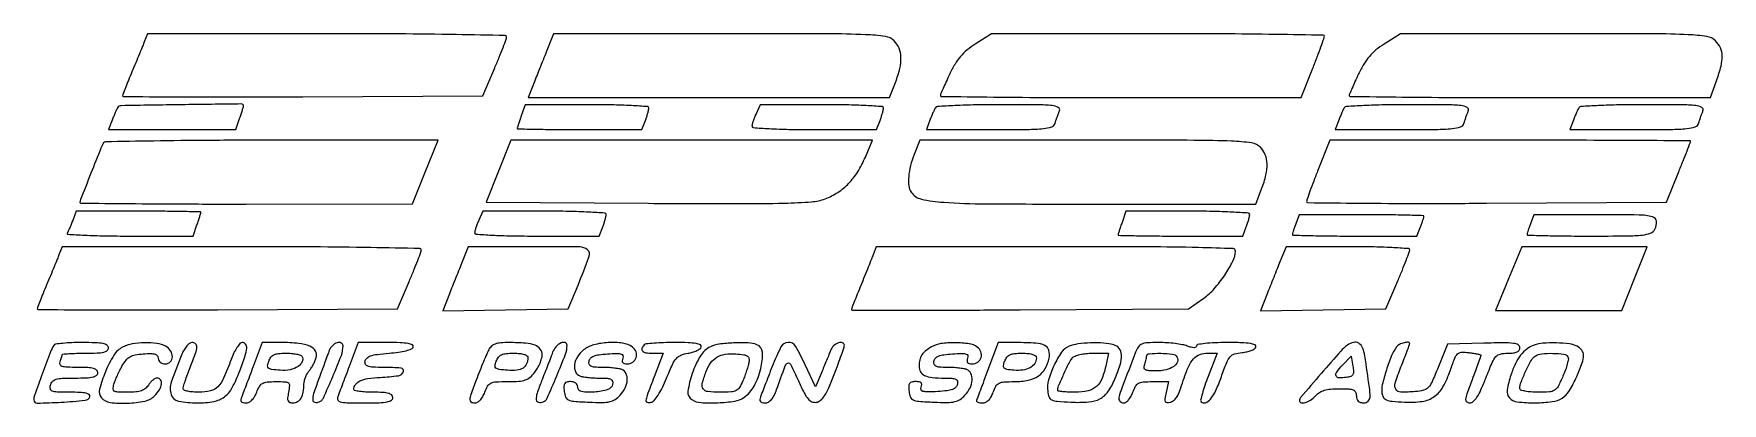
# Model space of a CAD drawing. Extents: x 26 to 501, y 4 to 108.
import ezdxf

# ---------------------------------------------------------------- set-up
doc = ezdxf.new("R2010")
doc.units = 0

msp = doc.modelspace()

# ---------------------------------------------------------------- linework, layer by layer
for points in [[(57.094116, 105.75, -0.005297), (56.60336, 104.500598, -0.001122), (55.720004, 102.333851, -0.001174), (54.684295, 99.826414, -0.001115), (53.618867, 97.280132, 0.002891), (52.615292, 94.857544, 0.004327), (51.769292, 92.728932, 0.001876), (51.070167, 90.904235, 0.090784), (51, 90.520968, 0.412464), (51.219082, 90.300572, 0.000112), (65.878961, 90.216219, 0.001664), (82.229321, 90.180212, 0.000998), (101.651783, 90.240836), (152.303565, 90.5), (155.651783, 98.346557, 0.003867), (156.934637, 101.418532, 0.005597), (158.016461, 104.153574, 0.003021), (158.88929, 106.476513, 0.088576), (159, 107.096557, 0.408539), (158.616781, 107.487289, 0.000383), (144.768837, 107.74553, 0.002949), (128.649738, 107.938653, 0.00152), (108.475249, 108), (57.950498, 108)], [(170.506025, 103.75, 0.00046), (169.715442, 101.781173, 0.000248), (168.744448, 99.353125, 0.000247), (167.757301, 96.877582, 0.000388), (166.912037, 94.75), (165.029184, 90), (215.878734, 90), (266.728284, 90), (268.364142, 94.283433, 0.031922), (269.580807, 98.202876, 0.067159), (269.908036, 101.367142, 0.088018), (269.372247, 103.922842, 0.101134), (268, 106, 0.163443), (265.53374, 107.226141, 0.024123), (259.909898, 107.728674, 0.009565), (249.259476, 107.960412, 0.000657), (219.10858, 108), (172.217159, 108)], [(290.814412, 105.097258, 0.031413), (288.497412, 103.415061, 0.043505), (286.668888, 101.614337, 0.041305), (285.112889, 99.451025, 0.02478), (283.618632, 96.659183, 0.003656), (282.615217, 94.497387, 0.005399), (281.769223, 92.584789, 0.002619), (281.078101, 90.952037, 0.099118), (281, 90.561925, 0.410854), (281.228122, 90.331169, 0.000121), (295.907812, 90.166127, 0.001731), (312.289889, 90.042607, 0.001037), (331.75, 90.003613), (382.5, 90.007226), (385.75, 98.280936, 0.002771), (386.995414, 101.503829, 0.004136), (388.045313, 104.336531, 0.001816), (388.911808, 106.76263, 0.085055), (389, 107.277323, 0.409425), (388.708528, 107.573608, 0.000235), (375.251261, 107.787714, 0.002413), (360.142861, 107.948068, 0.001447), (342.195781, 108), (295.391561, 108)], [(405.814412, 105.097258, 0.031413), (403.497412, 103.415061, 0.043505), (401.668888, 101.614337, 0.041305), (400.112889, 99.451025, 0.02478), (398.618632, 96.659183, 0.003656), (397.615217, 94.497387, 0.005399), (396.769223, 92.584789, 0.002619), (396.078101, 90.952037, 0.099118), (396, 90.561925, 0.410837), (396.228126, 90.331151, 0.000121), (410.923221, 90.165066, 0.001729), (427.32223, 90.04038, 0.001036), (446.802456, 90), (497.604911, 90), (499.307402, 94.75, 0.022943), (500.574571, 98.87156, 0.070043), (500.902446, 101.772655, 0.101221), (500.378511, 104.019705, 0.088875), (499, 106, 0.160081), (496.593555, 107.216131, 0.026592), (491.360065, 107.726908, 0.010306), (481.453111, 107.959824, 0.000724), (453.695781, 108), (410.391561, 108)], [(49.589044, 87.144075, 0.028979), (49.322888, 86.651783, 0.00614), (48.920144, 85.762882, 0.006407), (48.478456, 84.71912, 0.006046), (48.054777, 83.644075), (47.049502, 81), (64.926926, 81), (82.80435, 81), (83.902175, 84.149223, 0.003221), (84.322798, 85.381298, 0.00465), (84.677514, 86.476403, 0.002488), (84.963956, 87.405788, 0.07363), (85, 87.649223, 0.417737), (84.43216, 88.210281, 0.000562), (67.477909, 87.987486, 0.000664), (50.609587, 87.724438, 0.255422)], [(163.097825, 84.850777, 0.003221), (162.677202, 83.618702, 0.00465), (162.322486, 82.523597, 0.002488), (162.036044, 81.594212, 0.07363), (162, 81.350777, 0.407904), (162.140492, 81.207218, 0.000394), (167.147896, 81.103041, 0.003128), (172.804895, 81.025207, 0.001876), (179.524751, 81), (197.049502, 81), (198.024751, 83.5651, 0.010942), (198.398092, 84.61571, 0.011952), (198.713521, 85.651328, 0.011461), (198.941327, 86.547869, 0.056537), (199, 87.0651, 0.394648), (198.628758, 87.46219, 0.003397), (194.096516, 87.736569, 0.008844), (188.543789, 87.936461, 0.004574), (181.597825, 88), (164.19565, 88)], [(229.160515, 85.452947, 0.012778), (228.716254, 84.407921, 0.014063), (228.340901, 83.374163, 0.013555), (228.070032, 82.476494, 0.066586), (228, 81.952947, 0.39402), (228.385157, 81.540073, 0.003778), (232.847515, 81.263594, 0.009146), (238.409092, 81.063115, 0.004435), (245.524751, 81), (263.049502, 81), (264.024751, 83.5651, 0.010942), (264.398092, 84.61571, 0.011952), (264.713521, 85.651328, 0.011461), (264.941327, 86.547869, 0.056537), (265, 87.0651, 0.394568), (264.628971, 87.462073, 0.003418), (260.11328, 87.736521, 0.008874), (254.58026, 87.936444, 0.004592), (247.660515, 88), (230.32103, 88)], [(279.589044, 87.144075, 0.028979), (279.322888, 86.651783, 0.00614), (278.920144, 85.762882, 0.006407), (278.478456, 84.71912, 0.006046), (278.054777, 83.644075), (277.049502, 81), (294.908119, 81, 0.002245), (305.4769, 81.047453, 0.021513), (309.974575, 81.281542, 0.055305), (312.326338, 81.771791, 0.248643), (313.269915, 82.75, -0.008968), (313.514475, 83.546482, -0.005119), (313.836914, 84.5, -0.005111), (314.181108, 85.453134, -0.008443), (314.493535, 86.25, 0.382949), (314.154185, 87.206569, 0.099028), (312.451086, 87.735332, 0.024027), (308.422093, 87.959488, 0.001883), (297.666006, 88, 0.004564), (290.901061, 87.938253, 0.007265), (285.11736, 87.748572, 0.002459), (280.169681, 87.48991, 0.244736)], [(394.589044, 87.144075, 0.028979), (394.322888, 86.651783, 0.00614), (393.920144, 85.762882, 0.006407), (393.478456, 84.71912, 0.006046), (393.054777, 83.644075), (392.049502, 81), (409.908119, 81, 0.002245), (420.4769, 81.047453, 0.021513), (424.974575, 81.281542, 0.055305), (427.326338, 81.771791, 0.248643), (428.269915, 82.75, -0.008968), (428.514475, 83.546482, -0.005119), (428.836914, 84.5, -0.005111), (429.181108, 85.453134, -0.008443), (429.493535, 86.25, 0.382949), (429.154185, 87.206569, 0.099028), (427.451086, 87.735332, 0.024027), (423.422093, 87.959488, 0.001883), (412.666006, 88, 0.004564), (405.901061, 87.938253, 0.007265), (400.11736, 87.748572, 0.002459), (395.169681, 87.48991, 0.244736)], [(460.589044, 87.144075, 0.028979), (460.322888, 86.651783, 0.00614), (459.920144, 85.762882, 0.006407), (459.478456, 84.71912, 0.006046), (459.054777, 83.644075), (458.049502, 81), (475.908119, 81, 0.002245), (486.4769, 81.047453, 0.021513), (490.974575, 81.281542, 0.055305), (493.326338, 81.771791, 0.248643), (494.269915, 82.75, -0.008968), (494.514475, 83.546482, -0.005119), (494.836914, 84.5, -0.005111), (495.181108, 85.453134, -0.008443), (495.493535, 86.25, 0.382949), (495.154185, 87.206569, 0.099028), (493.451086, 87.735332, 0.024027), (489.422093, 87.959488, 0.001883), (478.666006, 88, 0.004564), (471.901061, 87.938253, 0.007265), (466.11736, 87.748572, 0.002459), (461.169681, 87.48991, 0.244736)], [(45.636253, 77.220463, 0.043058), (44.895294, 75.752753, 0.001039), (42.072338, 68.672071, 0.000518), (39.154074, 61.285551, 0.094082), (39, 60.473969, 0.411231), (39.192681, 60.279314, 0.000101), (52.732812, 60.144019, 0.001585), (67.823687, 60.044113, 0.00095), (85.75, 60.016308), (132.5, 60.032615), (136.119994, 69.016308), (139.739988, 78), (92.929011, 78, 0.00156), (74.946445, 77.943909, 0.002561), (59.727235, 77.771011, 0.000311), (46.196876, 77.539575, 0.255208)], [(156.707816, 69.25), (153.206191, 60.5), (198.853096, 60.225705, 0.001031), (224.362213, 60.125018, 0.006844), (237.089405, 60.275229, 0.011671), (244.747557, 60.649469, 0.072425), (248.579917, 61.493457, 0.054073), (252.151694, 63.305126, 0.056775), (255.188009, 65.815572, 0.052917), (257.747253, 69.107959, 0.03786), (259.900166, 73.25), (261.928925, 78), (211.069183, 78), (160.20944, 78)], [(273.60858, 73.979764, 0.033948), (272.590942, 70.832602, 0.041357), (272.09101, 67.777526, 0.046655), (272.126885, 65.160484, 0.121031), (272.765313, 63.399704, 0.192306), (275.65207, 61.415881, 0.03892), (281.927015, 60.503938, 0.015303), (293.729555, 60.079861, 0.001328), (323.798401, 60), (369.728284, 60), (371.364142, 64.283433, 0.031922), (372.580807, 68.202876, 0.067159), (372.908036, 71.367142, 0.088018), (372.372247, 73.922842, 0.101134), (371, 76, 0.163443), (368.53374, 77.226141, 0.024123), (362.909898, 77.728674, 0.009565), (352.259476, 77.960412, 0.000657), (322.10858, 78), (275.217159, 78)], [(387.25, 69.719064, 0.002806), (386.004595, 66.495524, 0.004182), (384.954687, 63.660777, 0.001855), (384.089058, 61.23401, 0.084934), (384, 60.713512, 0.411239), (384.295621, 60.414871, 0.000206), (398.862024, 60.272779, 0.002261), (415.193785, 60.194049, 0.001355), (434.594123, 60.240836), (485.188247, 60.5), (488.594123, 68.943047, 0.00118), (489.899733, 72.201748, 0.001878), (490.999524, 74.996116, 0.000378), (491.956425, 77.459994, 0.092685), (492, 77.693047, 0.412422), (491.874468, 77.819349, 0.000036), (477.092188, 77.908771, 0.000945), (460.710127, 77.975715, 0.000567), (441.25, 77.996387), (390.5, 77.992774)], [(36.945223, 55.355925, -0.006046), (36.521544, 54.28088, -0.006407), (36.079856, 53.237118, -0.00614), (35.677112, 52.348217, -0.028979), (35.410956, 51.855925, 0.567222), (35.590112, 51.510421, 0.002858), (40.313457, 51.251428, 0.007794), (45.991861, 51.061277, 0.004472), (52.843158, 51), (70.80435, 51), (71.902175, 54.149223, 0.003221), (72.322798, 55.381298, 0.00465), (72.677514, 56.476403, 0.002488), (72.963956, 57.405788, 0.07363), (73, 57.649223, 0.407904), (72.859508, 57.792782, 0.000394), (67.852104, 57.896959, 0.003128), (62.195105, 57.974793, 0.001876), (55.475249, 58), (37.950498, 58)], [(151.160515, 55.452947, 0.012778), (150.716254, 54.407921, 0.014063), (150.340901, 53.374163, 0.013555), (150.070032, 52.476494, 0.066586), (150, 51.952947, 0.39402), (150.385157, 51.540073, 0.003778), (154.847515, 51.263594, 0.009146), (160.409092, 51.063115, 0.004435), (167.524751, 51), (185.049502, 51), (186.024751, 53.5651, 0.010942), (186.398092, 54.61571, 0.011952), (186.713521, 55.651328, 0.011461), (186.941327, 56.547869, 0.056537), (187, 57.0651, 0.394568), (186.628971, 57.462073, 0.003418), (182.11328, 57.736521, 0.008874), (176.58026, 57.936444, 0.004592), (169.660515, 58), (152.32103, 58)], [(332.097825, 54.850777, 0.003221), (331.677202, 53.618702, 0.00465), (331.322486, 52.523597, 0.002488), (331.036044, 51.594212, 0.07363), (331, 51.350777, 0.407904), (331.140492, 51.207218, 0.000394), (336.147896, 51.103041, 0.003128), (341.804895, 51.025207, 0.001876), (348.524751, 51), (366.049502, 51), (367.024751, 53.5651, 0.010942), (367.398092, 54.61571, 0.011952), (367.713521, 55.651328, 0.011461), (367.941327, 56.547869, 0.056537), (368, 57.0651, 0.394648), (367.628758, 57.46219, 0.003397), (363.096516, 57.736569, 0.008844), (357.543789, 57.936461, 0.004574), (350.597825, 58), (333.19565, 58)], [(380.975249, 54.4349, 0.005212), (380.601699, 53.420685, 0.007041), (380.286479, 52.495547, 0.004956), (380.041794, 51.716688, 0.073755), (380, 51.4349, 0.40626), (380.172889, 51.257238, 0.000605), (385.147896, 51.127752, 0.003877), (390.804908, 51.031254, 0.002325), (397.524751, 51), (415.049502, 51), (416.024751, 53.5651, 0.005212), (416.398301, 54.579315, 0.007041), (416.713521, 55.504453, 0.004956), (416.958206, 56.283312, 0.073755), (417, 56.5651, 0.40626), (416.827111, 56.742762, 0.000605), (411.852104, 56.872248, 0.003877), (406.195092, 56.968746, 0.002325), (399.475249, 57), (381.950498, 57)], [(446.975249, 54.4349, 0.005212), (446.601699, 53.420685, 0.007041), (446.286479, 52.495547, 0.004956), (446.041794, 51.716688, 0.073755), (446, 51.4349, 0.40623), (446.172865, 51.257244, 0.000609), (451.13029, 51.127752, 0.003891), (456.767956, 51.031254, 0.002333), (463.464816, 51, 0.002234), (474.119708, 51.047615, 0.023814), (478.44508, 51.292506, 0.06637), (480.7331, 51.84448, 0.179422), (481.964816, 52.934259, 0.151381), (482.396952, 55.170166, 0.314683), (481.282635, 56.442442, 0.057386), (477.505495, 56.925106, 0.003113), (465.475249, 57), (447.950498, 57)], [(33.094116, 45.75, -0.005297), (32.60336, 44.500598, -0.001122), (31.720004, 42.333851, -0.001174), (30.684295, 39.826414, -0.001115), (29.618867, 37.280132, 0.002891), (28.615292, 34.857544, 0.004327), (27.769292, 32.728932, 0.001876), (27.070167, 30.904235, 0.090784), (27, 30.520968, 0.412464), (27.219082, 30.300572, 0.000112), (41.878961, 30.216219, 0.001664), (58.229321, 30.180212, 0.000998), (77.651783, 30.240836), (128.303565, 30.5), (131.651783, 38.346557, 0.003867), (132.934637, 41.418532, 0.005597), (134.016461, 44.153574, 0.003021), (134.88929, 46.476513, 0.088576), (135, 47.096557, 0.408539), (134.616781, 47.487289, 0.000383), (120.768837, 47.74553, 0.002949), (104.649738, 47.938653, 0.00152), (84.475249, 48), (33.950498, 48)], [(146.506025, 43.75, 0.000463), (145.714829, 41.77962, 0.000248), (144.741779, 39.346353, 0.000247), (143.751716, 36.863409, 0.000387), (142.902951, 34.726948), (141.011012, 29.953896), (158.677771, 30.226948), (176.34453, 30.5), (179.087384, 37.194885, 0.008811), (182.249886, 45.319298, 0.322038), (181.746375, 47.142093, 0.168601), (179.547319, 47.930201, 0.002516), (165.675967, 48), (148.217159, 48)], [(262.090024, 45.75, -0.00329), (261.599019, 44.490999, -0.000675), (260.714224, 42.274355, -0.00071), (259.678939, 39.701412, -0.000667), (258.614775, 37.077592, 0.001808), (257.612564, 34.590248, 0.00281), (256.76809, 32.437237, 0.000833), (256.048609, 30.562844, 0.091464), (256, 30.299341, 0.413669), (256.145222, 30.153849, 0.000056), (269.928131, 30.129764, 0.001173), (285.233625, 30.140624, 0.000703), (303.414916, 30.221749), (350.829831, 30.5), (355.089147, 33.5, 0.059313), (358.016952, 36.131336, 0.032415), (360.963182, 39.963906, 0.031416), (363.267143, 43.916367, 0.111058), (363.97183, 46.75, 0.410618), (363.305088, 47.456124, 0.002519), (353.644914, 47.743954, 0.005196), (339.391305, 47.948613, 0.000991), (313.475249, 48), (262.950498, 48)], [(376.506025, 43.75, 0.000463), (375.714829, 41.77962, 0.000248), (374.741779, 39.346353, 0.000247), (373.751716, 36.863409, 0.000387), (372.902951, 34.726948), (371.011012, 29.953896), (388.658106, 30.226948), (406.305201, 30.5), (409.652601, 38.346557, 0.003866), (410.935141, 41.418532, 0.005596), (412.016701, 44.153574, 0.00302), (412.889314, 46.476507, 0.088556), (413, 47.096557, 0.395924), (412.652908, 47.466177, 0.002736), (407.937462, 47.737013, 0.008207), (402.337201, 47.935832, 0.004768), (395.60858, 48), (378.217159, 48)], [(31.628971, 20.208679, 0.048115), (30.737812, 18.398254, 0.002549), (28.491606, 12.360535, 0.001616), (26.21742, 6.088226, 0.086364), (26, 4.838876, 0.419907), (26.921485, 3.935095, 0.009594), (33.69315, 4.196515, 0.009982), (40.470429, 4.724424, 0.296661), (41.753079, 5.75, 0.325028), (41.570354, 6.322438, 0.103562), (40.707173, 6.71509, 0.044475), (39.013147, 6.939377, 0.010686), (36.176953, 7, -0.006853), (32.572513, 7.049407, -0.081005), (31.202074, 7.311647, -0.259773), (30.68185, 7.914739, -0.115314), (30.710251, 9, -0.122377), (31.281643, 10.047617, -0.137368), (32.255344, 10.651188, -0.061399), (34.017269, 10.934141, -0.009148), (37.616631, 11, 0.009676), (40.873701, 11.063036, 0.048061), (42.686105, 11.308746, 0.109606), (43.64673, 11.771761, 0.229748), (44, 12.5, 0.213755), (43.678699, 13.217223, 0.117296), (42.815502, 13.683119, 0.053637), (41.202528, 13.933881, 0.011765), (38.393011, 14, -0.008661), (35.335568, 14.052966, -0.068043), (33.93888, 14.293464, -0.224458), (33.398837, 14.794545, -0.189111), (33.393011, 15.581787, 0.008099), (33.625425, 16.218074, 0.009838), (33.821697, 16.821775, 0.008575), (33.967516, 17.333672, 0.065182), (34, 17.581787, -0.390915), (34.155473, 17.750256, -0.003986), (35.909375, 17.87715, -0.010032), (38.007666, 17.969933, -0.006032), (40.5, 18, 0.00942), (43.824386, 18.06264, 0.047315), (45.666667, 18.307692, 0.108427), (46.642085, 18.770252, 0.232029), (47, 19.5, 0.249281), (46.606125, 20.240931, 0.098989), (45.509836, 20.699603, 0.042009), (43.427105, 20.940075, 0.007746), (39.559017, 21, 0.009932), (36.672173, 20.94265, 0.014934), (34.16016, 20.76755, 0.009715), (32.110663, 20.522735, 0.223332)], [(51, 19.708006, 0.139286), (48.536033, 17.438072, 0.038983), (46.132659, 12.72592, 0.036513), (44.514617, 7.855129, 0.239544), (45.065232, 5.421401, 0.191406), (47.458339, 4.114555, 0.040101), (52.32124, 3.912935, 0.041184), (57.237532, 4.510947, 0.146544), (60, 6, 0.058666), (61.324375, 7.67785, 0.101335), (61.930096, 9.342287, 0.185689), (61.670603, 10.50186, 0.250938), (60.740547, 11, 0.121331), (60.168942, 10.859221, 0.047568), (59.484158, 10.4125, 0.043473), (58.803095, 9.765207, 0.041443), (58.232073, 9, -0.083663), (57.381662, 8.040473, -0.086978), (56.274456, 7.428169, -0.061541), (54.7176, 7.098433, -0.02145), (52.424138, 7, -0.009321), (49.633121, 7.052037, -0.122478), (48.647622, 7.336517, -0.283154), (48.310978, 7.961376, -0.05823), (48.537524, 9.25, -0.023313), (48.913421, 10.322966, -0.009984), (49.510082, 11.720313, -0.009854), (50.206243, 13.186722, -0.012802), (50.904278, 14.5, -0.042883), (51.971183, 16.059954, -0.093755), (53.076003, 16.987247, -0.082234), (54.537905, 17.516243, -0.027513), (56.799367, 17.807498, -0.015808), (58.922951, 17.895589, -0.074908), (60.125098, 17.726557, -0.160957), (60.757192, 17.286271, -0.162204), (61, 16.557498, 0.121425), (61.150196, 15.948144, 0.106857), (61.571028, 15.444687, 0.093781), (62.215365, 15.113622, 0.072029), (63, 15, 0.195921), (64.403778, 15.572018, 0.198464), (64.998225, 16.958352, 0.151662), (64.490941, 18.672113, 0.123264), (63.065741, 19.964816, 0.090115), (60.624686, 20.751202, 0.038316), (57.18182, 20.941833, 0.038293), (53.675818, 20.597744, 0.073448)], [(67.671257, 17.75, 0.016124), (64.666444, 9.837112, 0.160466), (64.622852, 6.33657, 0.274866), (66.664143, 4.515117, 0.048053), (72.011661, 4, 0.043559), (76.625042, 4.402669, 0.118486), (79.612841, 5.701249, 0.108942), (81.83017, 8.29194, 0.033682), (83.952643, 13, 0.009003), (85.438042, 17.223478, 0.058815), (85.889947, 19.422402, 0.184109), (85.572274, 20.531548, 0.236178), (84.635858, 21, 0.215785), (84.000151, 20.71225, 0.034872), (83.15647, 19.604688, 0.033149), (82.287524, 18.069241, 0.023636), (81.515247, 16.25, -0.01488), (79.378911, 10.962006, -0.090273), (77.732855, 8.523482, -0.142703), (75.689281, 7.371035, -0.05756), (72.476947, 7, -0.020267), (70.760979, 7.069582, -0.032715), (69.315103, 7.282875, -0.035198), (68.261251, 7.588467, -0.314327), (68, 7.96298, -0.074195), (68.091118, 8.573642, -0.005918), (68.5875, 10.133584, -0.007908), (69.234002, 11.986373, -0.005981), (70, 14, 0.007347), (71.502532, 17.982511, 0.068321), (71.884191, 19.776259, 0.242767), (71.516357, 20.638794, 0.174585), (70.51342, 21, 0.163847), (69.848194, 20.775995, 0.0507), (69.06532, 20.045313, 0.044583), (68.299573, 18.993846, 0.03631)], [(87.705178, 14.25, -0.000489), (86.686799, 11.537345, -0.000574), (85.716266, 8.96875, -0.000504), (84.89149, 6.800064, -0.003565), (84.482328, 5.75, 0.052311), (84.247213, 4.914006, 0.194232), (84.361224, 4.389544, 0.193685), (84.807743, 4.090301, 0.051994), (85.673774, 4, 0.116882), (86.537179, 4.204628, 0.079326), (87.36078, 4.797261, 0.064938), (88.095634, 5.745974, 0.042133), (88.693898, 7, -0.040748), (89.480843, 8.661329, -0.134669), (90.334677, 9.504718, -0.107254), (91.616075, 9.898051, -0.021037), (94.038136, 10, -0.010771), (96.754707, 9.941473, -0.163955), (97.62052, 9.607545, -0.247212), (97.923282, 8.877174, -0.026421), (97.65, 7, 0.021348), (97.400115, 5.397675, 0.128681), (97.519907, 4.571197, 0.219697), (97.990422, 4.142971, 0.076614), (98.918011, 4, 0.135934), (100.224959, 4.362007, 0.125601), (101.206211, 5.352961, 0.090254), (101.807078, 6.996151, 0.042663), (102, 9.253047, -0.054824), (102.100673, 10.168438, -0.035305), (102.40588, 11.192491, -0.035289), (102.852473, 12.164249, -0.054456), (103.381719, 12.921259, 0.036015), (103.960758, 13.687794, 0.019954), (104.558901, 14.696954, 0.019811), (105.085962, 15.772835, 0.030037), (105.448861, 16.749224, 0.212252), (105.222543, 18.587475, 0.157371), (103.661384, 19.950704, 0.077596), (100.490007, 20.763044, 0.023973), (95.550761, 21), (90.231721, 21)], [(109.117888, 18.75, -0.00003), (108.660814, 17.515055, -0.000007), (107.890127, 15.433247, -0.000007), (107.002309, 13.035246, -0.000007), (106.107473, 10.618499, 0.009646), (104.723825, 6.648178, 0.087157), (104.464311, 4.83513, 0.351628), (105.031152, 4.172912, 0.139139), (106.308236, 4.28804, 0.197207), (107.454054, 5.368015, 0.006057), (110.116835, 11.437353, 0.009471), (112.509088, 17.385562, 0.091112), (113, 20.05721, 0.28921), (112.487979, 20.868376, 0.194779), (111.361311, 20.935989, 0.112599), (109.994387, 20.099698, 0.111222)], [(114.705178, 14.25, -0.000489), (113.686799, 11.537345, -0.000574), (112.716266, 8.96875, -0.000504), (111.89149, 6.800064, -0.003565), (111.482328, 5.75, 0.210264), (111.515002, 4.837824, 0.225879), (112.207092, 4.282493, 0.05332), (114.090174, 4.045191, 0.004704), (118.893011, 4, 0.006865), (123.146416, 4.058404, 0.038894), (125.398835, 4.296256, 0.092574), (126.582275, 4.751976, 0.2603), (127, 5.5, 0.211442), (126.683247, 6.215544, 0.118311), (125.833333, 6.681818, 0.054498), (124.247932, 6.933383, 0.01212), (121.5, 7, -0.012808), (119.392433, 7.053998, -0.021171), (117.620123, 7.220313, -0.016622), (116.251759, 7.453992, -0.361867), (116.015313, 7.75, -0.155524), (116.500402, 9.170894, -0.125462), (117.757212, 10.194754, -0.072849), (119.978885, 10.854221, -0.022793), (123.445003, 11.193353, 0.019452), (128.564785, 11.659783, 0.27632), (129.948273, 12.753465, 0.496275), (129.305298, 13.782103, 0.022708), (124.510009, 14, -0.008947), (121.358732, 14.056393, -0.070559), (119.923343, 14.312656, -0.203776), (119.303192, 14.856135, -0.160558), (119.185651, 15.75, -0.167261), (119.691616, 16.635522, -0.099899), (120.754704, 17.245759, -0.050071), (122.63413, 17.669795, -0.011009), (125.930872, 18, 0.015206), (128.576123, 18.287391, 0.028107), (130.696674, 18.705839, 0.030475), (132.237092, 19.202602, 0.223601), (132.75523, 19.75, 0.374131), (132.506563, 20.341388, 0.07333), (131.314512, 20.723688, 0.03354), (129.065058, 20.942324, 0.007459), (125.199194, 21), (117.231721, 21)], [(153.967542, 18.939352, 0.020449), (153.394601, 17.754802, 0.004083), (152.47669, 15.592459, 0.004312), (151.449784, 13.05576, 0.004008), (150.440951, 10.439352, 0.00417), (148.946424, 6.36603, 0.065384), (148.634114, 4.920152, 0.283908), (148.968277, 4.264108, 0.137464), (149.910768, 4, 0.114983), (150.779499, 4.202455, 0.084622), (151.582756, 4.784147, 0.068343), (152.28429, 5.728903, 0.041729), (152.850155, 7, -0.045239), (153.639571, 8.740332, -0.157176), (154.538232, 9.56541, -0.096548), (156.007985, 9.922645, -0.011484), (159.3754, 10, 0.0161), (162.449975, 10.099027, 0.067928), (164.253885, 10.464777, 0.09411), (165.588303, 11.234774, 0.048351), (166.92742, 12.634859, 0.036135), (167.720725, 13.808788, 0.030175), (168.39118, 15.156227, 0.031231), (168.854042, 16.469175, 0.069233), (169, 17.518227, 0.162355), (168.456986, 19.146454, 0.142715), (167.01841, 20.225338, 0.071979), (164.336176, 20.814599, 0.017414), (159.785184, 20.986345, 0.018849), (157.33736, 20.901134, 0.066558), (155.800201, 20.580869, 0.100962), (154.758506, 19.957051, 0.084849)], [(171.947066, 18.25, -0.003585), (171.420983, 16.839703, -0.001153), (170.620769, 14.755068, -0.00115), (169.719646, 12.439491, -0.001288), (168.841088, 10.214063, 0.014616), (167.561827, 6.702385, 0.099138), (167.33718, 4.877514, 0.334924), (167.95846, 4.1713, 0.143303), (169.287817, 4.280204, 0.198937), (170.375206, 5.311963, 0.005189), (173.087225, 11.577118, 0.008254), (175.540924, 17.69132, 0.093156), (176.004817, 20.25, 0.326571), (175.455422, 20.991407, 0.192243), (174.302659, 20.901208, 0.09751), (172.877017, 19.812145, 0.093817)], [(180.634859, 18.92742, 0.085947), (178.911917, 17.013012, 0.104999), (178.082823, 14.756453, 0.138266), (178.342813, 12.797015, 0.202107), (179.581787, 11.606989, 0.051021), (180.448497, 11.372287, 0.013505), (181.871439, 11.178303, 0.013559), (183.510941, 11.044609, 0.013563), (185.155112, 11, -0.015711), (187.261585, 10.933792, -0.096107), (188.309567, 10.661207, -0.211837), (188.769764, 10.122761, -0.11991), (188.81433, 9.25, -0.279161), (187.474494, 7.759217, -0.053149), (183.734928, 7.047715, -0.057274), (180.103584, 7.166153, -0.371778), (179, 8.445209, 0.122867), (178.846509, 9.060402, 0.109621), (178.417733, 9.561898, 0.094057), (177.754176, 9.888576, 0.067582), (176.933578, 10, 0.063986), (175.904395, 9.867753, 0.189333), (175.338889, 9.455581, 0.140684), (175.107494, 8.672156, 0.030565), (175.183578, 7.25, 0.067067), (175.591764, 5.641296, 0.196859), (176.373029, 4.837481, 0.08496), (177.941324, 4.451426, 0.006956), (182.170173, 4.20613, 0.010706), (185.960306, 4.120392, 0.054863), (188.049086, 4.347731, 0.090346), (189.52064, 4.966829, 0.060658), (190.920173, 6.144691, 0.075015), (192.335897, 8.212829, 0.095772), (192.927561, 10.440856, 0.125516), (192.587729, 12.296534, 0.195832), (191.418213, 13.393011, 0.051021), (190.551503, 13.627713, 0.013505), (189.128561, 13.821697, 0.013559), (187.489059, 13.955391, 0.013563), (185.844888, 14, -0.015711), (183.738415, 14.066208, -0.096107), (182.690433, 14.338793, -0.211837), (182.230236, 14.877239, -0.11991), (182.18567, 15.75, -0.144313), (182.621737, 16.59937, -0.108639), (183.496669, 17.189517, -0.061538), (184.980769, 17.574895, -0.016892), (187.389047, 17.810103, -0.009525), (190.041585, 17.928291, -0.077683), (191.241519, 17.771931, -0.256082), (191.692995, 17.319893, -0.163893), (191.661437, 16.560103, 0.074534), (191.50752, 15.864012, 0.18956), (191.660633, 15.379112, 0.167788), (192.122978, 15.090667, 0.056387), (192.924396, 15, 0.151546), (194.504644, 15.49022, 0.169984), (195.442592, 16.770074, 0.166208), (195.388331, 18.378807, 0.145081), (194.363296, 19.723619, 0.123583), (191.638934, 20.829027, 0.049407), (187.586766, 20.994454, 0.049268), (183.502032, 20.35039, 0.103283)], [(197.666667, 20.333333, 0.108184), (197.055915, 19.380202, 0.292404), (197.219539, 18.629508, 0.159668), (198.182895, 18.139454, 0.038498), (199.991407, 18), (202.982814, 18), (200.491407, 11.380941, 0.001893), (198.503207, 6.037518, 0.060074), (198.181568, 4.678673, 0.39171), (198.551067, 4.176402, 0.095337), (199.678078, 4.176676, 0.175748), (200.518051, 4.678224, 0.030095), (201.622673, 6.211208, 0.027838), (202.814313, 8.348771, 0.016775), (203.996236, 11, -0.010621), (205.636648, 14.804909, -0.070042), (206.749334, 16.547953, -0.120661), (208.031264, 17.468239, -0.058671), (209.988667, 18, 0.032205), (211.302193, 18.283328, 0.039583), (212.477532, 18.720312, 0.043831), (213.370409, 19.234731, 0.16177), (213.753843, 19.75, 0.373261), (213.507118, 20.340945, 0.074068), (212.324602, 20.723563, 0.033765), (210.089818, 20.942287, 0.007515), (206.25, 21, 0.007849), (203.168237, 20.951622, 0.011531), (200.463021, 20.804167, 0.007009), (198.221915, 20.598457, 0.171617)], [(216.302554, 19.802956, 0.146639), (213.525576, 17.260823, 0.050653), (211.198787, 12.28097, 0.050902), (210.003805, 7.271368, 0.292641), (211.104756, 4.914095, 0.126081), (213.67592, 4.080156, 0.02681), (218.41908, 4.036556, 0.027313), (223.156957, 4.507283, 0.114844), (225.792016, 5.566876, 0.117526), (228.606438, 8.738442, 0.063072), (230.488872, 13.652182, 0.070122), (230.950261, 18.257295, 0.299565), (229.418213, 20.393011, 0.081782), (226.934365, 20.904811, 0.021244), (222.840361, 20.894676, 0.021325), (218.758098, 20.536146, 0.080128)], [(233.695198, 14.25, 0.000414), (232.644554, 11.537336, 0.000489), (231.655042, 8.96875, 0.000426), (230.823402, 6.798142, 0.003078), (230.430223, 5.75, 0.056244), (230.227671, 4.923555, 0.190433), (230.361712, 4.395034, 0.18555), (230.824502, 4.092403, 0.053101), (231.692123, 4, 0.126269), (232.619008, 4.237867, 0.089013), (233.459357, 4.917391, 0.063786), (234.226714, 6.073782, 0.028917), (234.936684, 7.75, -0.002359), (237.369326, 14.46537, -0.213415), (238.087582, 15.201978, -0.393028), (238.83181, 14.912059, -0.00554), (241.056951, 10.176726, 0.010645), (242.682542, 6.80711, 0.057183), (243.805716, 5.111412, 0.118944), (244.864002, 4.332059, 0.137494), (246.103105, 4.176726, 0.142527), (247.305165, 4.730511, 0.071051), (248.412251, 6.007965, 0.040849), (249.601589, 8.234762, 0.01072), (251.131515, 11.983727, 0.003186), (252.230625, 14.906849, 0.004665), (253.157383, 17.494203, 0.002327), (253.912019, 19.697603, 0.081508), (254, 20.233727, 0.321735), (253.484453, 20.951991, 0.173903), (252.342207, 20.930663, 0.100344), (250.96328, 20.060274, 0.111467), (250.0941, 18.75, -0.004454), (249.650403, 17.614803, -0.001547), (248.991108, 15.985937, -0.001537), (248.253902, 14.196396, -0.001789), (247.541835, 12.5), (245.845968, 8.5), (242.984656, 14.75, 0.027448), (240.245813, 19.957165, 0.278232), (238.174908, 21.05901, 0.266953), (236.167053, 19.756367, 0.025805)], [(278.5, 19.805055, 0.039825), (276.836555, 18.678089, 0.081854), (275.787541, 17.511514, 0.088221), (275.214992, 16.130655, 0.052529), (275.015313, 14.356989, 0.130517), (275.42401, 12.772415, 0.156074), (276.548031, 11.727046, 0.087523), (278.643138, 11.158682, 0.02258), (282.155112, 11, -0.015708), (284.261677, 10.933803, -0.09612), (285.309553, 10.66123, -0.211898), (285.769599, 10.122791, -0.119893), (285.813958, 9.25, -0.149235), (285.362003, 8.390601, -0.10967), (284.451496, 7.804557, -0.059184), (282.881303, 7.428289, -0.014827), (280.252118, 7.198139, -0.008764), (277.395475, 7.083427, -0.071647), (276.102663, 7.239895, -0.245166), (275.610619, 7.693109, -0.179907), (275.618473, 8.448139, 0.083115), (275.76315, 9.159811, 0.21012), (275.571634, 9.639994, 0.154184), (275.024796, 9.918538, 0.041313), (274.040566, 10, 0.05661), (272.936261, 9.87457, 0.189901), (272.346947, 9.470074, 0.14765), (272.106256, 8.694054, 0.030542), (272.183578, 7.25, 0.067067), (272.591764, 5.641296, 0.196859), (273.373029, 4.837481, 0.08496), (274.941324, 4.451426, 0.006956), (279.170173, 4.20613, 0.010706), (282.960306, 4.120392, 0.054863), (285.049086, 4.347731, 0.090346), (286.52064, 4.966829, 0.060658), (287.920173, 6.144691, 0.075015), (289.335897, 8.212829, 0.095772), (289.927561, 10.440856, 0.125516), (289.587729, 12.296534, 0.195832), (288.418213, 13.393011, 0.051021), (287.551503, 13.627713, 0.013505), (286.128561, 13.821697, 0.013559), (284.489059, 13.955391, 0.013563), (282.844888, 14, -0.015711), (280.738415, 14.066208, -0.096107), (279.690433, 14.338793, -0.211837), (279.230236, 14.877239, -0.11991), (279.18567, 15.75, -0.144313), (279.621737, 16.59937, -0.108639), (280.496669, 17.189517, -0.061538), (281.980769, 17.574895, -0.016892), (284.389047, 17.810103, -0.009525), (287.041585, 17.928291, -0.077683), (288.241519, 17.771931, -0.256082), (288.692995, 17.319893, -0.163893), (288.661437, 16.560103, 0.074534), (288.50752, 15.864012, 0.18956), (288.660633, 15.379112, 0.167788), (289.122978, 15.090667, 0.056387), (289.924396, 15, 0.151546), (291.504644, 15.49022, 0.169984), (292.442592, 16.770074, 0.166208), (292.388331, 18.378807, 0.145081), (291.363296, 19.723619, 0.123965), (289.085111, 20.645993, 0.032936), (285.144487, 20.930918, 0.033812), (281.134239, 20.684912, 0.097049)], [(294.383948, 13.280055, -0.000443), (293.25479, 10.265601, -0.000637), (292.249243, 7.598703, -0.000333), (291.392625, 5.340078, -0.010166), (291.166667, 4.780055, 0.26781), (291.202213, 4.484019, 0.122315), (291.514493, 4.229141, 0.072493), (292.081404, 4.056022, 0.03793), (292.818842, 4, 0.105243), (293.743919, 4.196897, 0.09044), (294.566474, 4.759417, 0.072839), (295.271936, 5.696772, 0.041103), (295.850155, 7, -0.043172), (296.619884, 8.715707, -0.150694), (297.486373, 9.545304, -0.102115), (298.869495, 9.914709, -0.014367), (301.837197, 10, 0.050659), (305.717532, 10.394156, 0.098535), (308.575257, 11.598671, 0.113633), (310.496646, 13.66459, 0.083263), (311.593608, 16.608102, 0.113129), (311.516659, 18.823727, 0.220211), (310.409373, 20.155766, 0.096519), (307.827194, 20.818762, 0.014055), (302.383948, 20.986345), (297.267896, 21)], [(317.199811, 19.950272, 0.147245), (315.107713, 18.279225, 0.040866), (312.987689, 14.600013, 0.041739), (311.447961, 10.479809, 0.09756), (311.187093, 7.213574, 0.06613), (311.583374, 5.641106, 0.192439), (312.340365, 4.843326, 0.088152), (313.843742, 4.450554, 0.008006), (317.727664, 4.202862, 0.029863), (322.762863, 4.263447, 0.102857), (325.8881, 5.151076, 0.121605), (328.109048, 7.113765, 0.05006), (330.065688, 10.653244, 0.025361), (331.56361, 14.703333, 0.084202), (331.94599, 17.507426, 0.154895), (331.304109, 19.322997, 0.166972), (329.75, 20.369714, 0.049669), (326.919584, 20.833981, 0.024188), (323.254386, 20.888806, 0.023934), (319.679693, 20.597657, 0.063199)], [(335.890564, 18.25, 0.001139), (332.038325, 8.187099, 0.033311), (331.234846, 5.559265, 0.240342), (331.500657, 4.480559, 0.217709), (332.55202, 4, 0.156016), (333.222116, 4.214308, 0.059582), (333.955339, 4.88125, 0.051507), (334.634993, 5.852129, 0.043127), (335.149845, 7, -0.041602), (335.901129, 8.688751, -0.143931), (336.740444, 9.524312, -0.106895), (338.047475, 9.906214, -0.017826), (340.67728, 10), (345.158911, 10), (344.479675, 6.90746, 0.015599), (344.158202, 5.189729, 0.138659), (344.250747, 4.433341, 0.28062), (344.690786, 4.114974, 0.067454), (345.629555, 4.167175, 0.119132), (346.398134, 4.517247, 0.05387), (347.196055, 5.294352, 0.049049), (347.900477, 6.339721, 0.048001), (348.393778, 7.509715, -0.013044), (350.273649, 13.012943, -0.063082), (351.799969, 15.935809, -0.120185), (353.483078, 17.424948, -0.119807), (355.664788, 17.974202), (358.829576, 18), (356.298212, 11.449909, 0.009878), (355.369532, 8.898058, 0.015261), (354.678887, 6.655457, 0.009564), (354.206127, 4.797012, 0.25944), (354.340296, 4.32637, 0.292525), (355.570215, 4.056204, 0.135377), (356.957487, 5.050912, 0.063285), (358.469994, 7.50017, 0.021864), (360.02736, 11.364576, -0.009232), (361.534306, 15.394566, -0.082291), (362.504884, 17.011858, -0.146599), (363.729609, 17.805446, -0.049626), (365.839838, 18.199599, 0.032078), (367.211931, 18.406434, 0.040825), (368.436265, 18.778945, 0.045812), (369.363221, 19.248085, 0.175086), (369.756034, 19.75, 0.385603), (369.49055, 20.346627, 0.066169), (368.191969, 20.725552, 0.03114), (365.769813, 20.942948, 0.006814), (361.583333, 21, 0.009984), (358.1997, 20.932431, 0.018303), (355.450292, 20.721595, 0.013425), (353.337552, 20.423898, 0.366152), (353, 20.024751, -0.257767), (352.812422, 19.685075, -0.141354), (352.34245, 19.549502, -0.06817), (351.5495, 19.658117, -0.02277), (350.4349, 20.024751, 0.045942), (349.083638, 20.400908, 0.014687), (347.019526, 20.713521, 0.014517), (344.688557, 20.928352, 0.015719), (342.410149, 21, 0.012067), (339.149189, 20.921286, 0.087949), (337.629589, 20.575541, 0.147543), (336.689093, 19.795936, 0.054506)], [(395.480859, 20.234687, 0.055439), (393.600232, 18.533397, 0.00277), (388.116974, 12.270482, 0.001083), (382.331272, 5.558475, 0.179194), (382, 4.663818, 0.345413), (382.470916, 4.063478, 0.133053), (383.60119, 4.090706, 0.076098), (385.125374, 4.809267, 0.060772), (386.5, 6, -0.070035), (387.624975, 6.938725, -0.065998), (388.987688, 7.553407, -0.050942), (390.757368, 7.894017, -0.022091), (393.154988, 8, -0.012221), (395.861936, 7.933828, -0.085862), (397.144373, 7.646801, -0.189463), (397.77204, 7.043055, -0.108001), (398, 6, 0.072823), (398.130307, 5.11006, 0.1313), (398.514193, 4.48657, 0.125969), (399.171048, 4.121575, 0.06423), (400.113544, 4, 0.191358), (401.323192, 4.480548, 0.201148), (401.841028, 5.647929, 0.040279), (401.677329, 8.372799, 0.002004), (400.385338, 17.25, 0.059702), (399.756356, 19.542321, 0.160622), (398.673867, 20.813036, 0.199302), (397.220369, 21.037535, 0.096398)], [(409.29464, 19.75, 0.066709), (407.913566, 17.319764, 0.019064), (406.442254, 13.23119, 0.017591), (405.288586, 9.096935, 0.094759), (405.177088, 6.775649, 0.098087), (405.610971, 5.53531, 0.165541), (406.437494, 4.823975, 0.074305), (408.0283, 4.444454, 0.009396), (411.560724, 4.207196, 0.047306), (416.541471, 4.437806, 0.117782), (419.912483, 5.765861, 0.11497), (422.368042, 8.498258, 0.043902), (424.445509, 13.208291, -0.010361), (425.670201, 16.580312, -0.109983), (426.476151, 17.788761, -0.182382), (427.561643, 18.251196, -0.039558), (429.633532, 18.174204, -0.010106), (430.924118, 17.99703, -0.016405), (432.0111, 17.788605, -0.01032), (432.876963, 17.574056, -0.338971), (433, 17.413423, -0.084958), (432.953273, 17.140408, -0.000817), (432.278789, 15.237608, -0.002691), (431.485843, 13.049493, -0.001736), (430.544814, 10.522829, 0.00463), (429.086171, 6.535971, 0.060308), (428.740827, 4.998889, 0.255717), (429.038439, 4.295305, 0.169064), (429.886828, 4, 0.188943), (430.876297, 4.38775, 0.062105), (431.90176, 5.60577, 0.038435), (433.043753, 7.701677, 0.012045), (434.430383, 11, -0.007618), (436.231425, 15.392529, -0.079451), (437.268376, 17.035799, -0.158423), (438.505445, 17.769069, -0.055265), (440.588369, 18, 0.026194), (442.171755, 18.083006, 0.080963), (443.201848, 18.36402, 0.136939), (443.7834, 18.853934, 0.15076), (444, 19.55597, 0.2781), (443.521295, 20.350079, 0.091161), (442.163492, 20.776046, 0.033531), (439.472921, 20.92455, 0.004537), (433.819793, 20.80597), (423.639586, 20.5), (421.004118, 14, -0.009348), (419.277393, 9.959884, -0.083502), (418.208117, 8.36016, -0.140857), (416.888944, 7.578175, -0.042992), (414.579164, 7.183365, -0.02369), (410.468268, 7.035348, -0.264606), (409.105885, 7.831281, -0.212032), (408.921064, 9.55474, -0.015615), (410.553903, 14.137544, 0.001579), (411.491496, 16.55241, 0.00247), (412.281459, 18.636909, 0.000667), (412.958429, 20.457635, 0.088893), (413, 20.689614, 0.407257), (412.615094, 21.083795, 0.068144), (411.455771, 20.95309, 0.056032), (410.140798, 20.457689, 0.112612)], [(448, 20.290565, 0.073039), (445.931776, 19.165602, 0.06685), (444.202751, 17.463712, 0.055199), (442.735738, 15.068372, 0.029647), (441.44891, 11.846182, 0.040582), (440.415621, 7.615775, 0.22453), (441.053109, 5.42601, 0.187233), (443.262623, 4.288069, 0.027657), (448.372445, 4.031803, 0.030911), (453.065064, 4.346649, 0.110057), (455.8795, 5.367712, 0.114925), (457.927375, 7.459915, 0.035236), (459.964505, 11.417193, 0.014259), (461.491352, 15.279766, 0.084219), (461.879176, 17.412419, 0.168463), (461.407159, 18.827537, 0.106313), (460.065741, 19.964816, 0.094218), (457.955525, 20.625722, 0.022165), (454.250318, 20.890402, 0.023194), (450.482957, 20.817347, 0.071768)], [(101.40895, 17.147322, -0.240866), (101.530732, 15.644292, -0.15113), (100.380897, 14.256411, -0.09739), (98.114819, 13.338751, -0.067171), (95.342624, 13.182058, -0.011609), (92.889355, 13.430421, -0.137148), (92.014471, 13.796924, -0.270259), (91.757562, 14.452308, -0.050683), (92.096664, 15.75, -0.072972), (92.716764, 16.878209, -0.121893), (93.554555, 17.555643, -0.085997), (94.826098, 17.901807, -0.023561), (96.908759, 18, -0.019958), (98.46886, 17.937703, -0.026865), (99.869638, 17.749526, -0.026123), (100.976265, 17.479314, -0.18339)], [(164.984687, 16.75, -0.09809), (164.610546, 14.975531, -0.153419), (163.604007, 13.79932, -0.116029), (161.865859, 13.208837, -0.043675), (159.279779, 13.185129, -0.011935), (156.870467, 13.431727, -0.138981), (156.00776, 13.79857, -0.268674), (155.755679, 14.453162, -0.049921), (156.096664, 15.75, -0.073359), (156.719785, 16.881642, -0.122685), (157.562173, 17.558487, -0.085529), (158.846374, 17.902958, -0.02286), (160.967776, 18, -0.022482), (162.685879, 17.92271, -0.052993), (163.942617, 17.673449, -0.083997), (164.722562, 17.277964, -0.241053)], [(227.153579, 15.5, -0.025928), (226.928683, 14.509891, -0.009445), (226.511607, 13.132812, -0.009336), (225.997847, 11.640922, -0.011012), (225.454606, 10.25, -0.036041), (224.502732, 8.359365, -0.141604), (223.558317, 7.477803, -0.10316), (222.12341, 7.089842, -0.014618), (219.051027, 7, -0.024788), (215.576159, 7.172374, -0.217802), (214.279008, 7.928978, -0.220409), (214.011604, 9.398686, -0.025392), (215.045028, 12.6849, -0.062218), (216.370623, 15.232812, -0.106197), (218.110052, 16.870203, -0.101478), (220.427999, 17.693607, -0.053183), (223.5, 17.794399, -0.016385), (225.672421, 17.562742, -0.105828), (226.702281, 17.186963, -0.206994), (227.142014, 16.546724, -0.091533)], [(308, 16.622445, -0.152828), (307.521186, 15.092519, -0.116751), (306.208697, 13.913859, -0.090327), (304.184107, 13.244925, -0.057584), (301.69785, 13.185474, -0.016106), (299.698302, 13.433362, -0.156917), (298.946691, 13.812179, -0.248703), (298.740765, 14.465965, -0.043733), (299.095838, 15.75, -0.07335), (299.719374, 16.881578, -0.122628), (300.562084, 17.558436, -0.085507), (301.846493, 17.902936, -0.022867), (303.967776, 18, -0.021148), (305.786999, 17.92302, -0.061233), (307.018228, 17.664591, -0.107325), (307.738077, 17.230117, -0.206338)], [(327.610455, 14.802274, -0.041985), (326.490824, 10.927838, -0.11822), (324.907727, 8.61672, -0.12941), (322.545022, 7.394237, -0.055077), (318.976947, 7, -0.010032), (317.068736, 7.038291, -0.016598), (315.461978, 7.15631, -0.010547), (314.18228, 7.320498, -0.371302), (314, 7.532119, -0.099802), (314.248244, 8.763408, -0.006929), (315.67085, 12.020943, -0.009051), (317.175457, 15.186406, -0.057792), (318.143829, 16.673303, -0.128115), (318.865435, 17.191991, -0.033991), (320.231468, 17.615201, -0.031776), (321.923138, 17.903754, -0.02636), (323.747445, 18), (328.25, 18)], [(347.527073, 16.956195, -0.235915), (347.653739, 15.555975, -0.149993), (346.615111, 14.247441, -0.093667), (344.495557, 13.31275, -0.057198), (341.770566, 13, -0.014198), (339.686958, 13.059178, -0.095589), (338.689246, 13.311161, -0.246552), (338.314806, 13.80438, -0.133865), (338.393011, 14.581787, 0.016969), (338.625376, 15.254744, 0.015089), (338.821697, 15.96865, 0.015326), (338.959197, 16.621647, 0.04425), (339, 17.081787, -0.388139), (339.707591, 17.855982, -0.026147), (342.965709, 17.978396, -0.027179), (346.29221, 17.74826, -0.227246)], [(395.177993, 11.174756, -0.040623), (393.051478, 11.056178, -0.318722), (392.302537, 11.616808, -0.242564), (392.479199, 12.679012, -0.02805), (394.07939, 14.591102), (396.5, 17.174318), (397.019415, 14.337159, -0.029134), (397.210342, 12.790448, -0.149055), (397.014138, 11.957593, -0.181211), (396.412297, 11.465939, -0.04742)], [(457.492876, 17.011527, -0.179105), (457.620994, 16.376639, -0.022833), (457.338106, 14.988156, -0.024405), (456.82782, 13.311537, -0.018058), (456.108124, 11.511527, -0.017253), (454.729299, 8.664227, -0.129765), (453.724598, 7.571741, -0.126782), (452.301636, 7.105037, -0.016178), (449.05623, 7, -0.018912), (447.104504, 7.07385, -0.031441), (445.474721, 7.301032, -0.033433), (444.287751, 7.627239, -0.319157), (444, 8.032119, -0.092033), (444.342011, 9.87446, -0.017621), (445.679911, 13.018375, -0.015817), (447.222771, 16.061664, -0.12663), (448.288787, 17.199642, -0.1171), (450.122712, 17.833918, -0.030078), (453.277931, 17.959253, -0.026047), (456.366603, 17.734879, -0.226936)]]:
    msp.add_lwpolyline(points, format="xyb", close=True)
msp.add_lwpolyline([(440.825843, 38.983054), (437.151685, 30), (454.8996, 30), (472.647514, 30), (476.23112, 39), (479.814725, 48), (462.157362, 47.983054), (444.5, 47.966107)], close=True)

doc.saveas('drawing.dxf')
